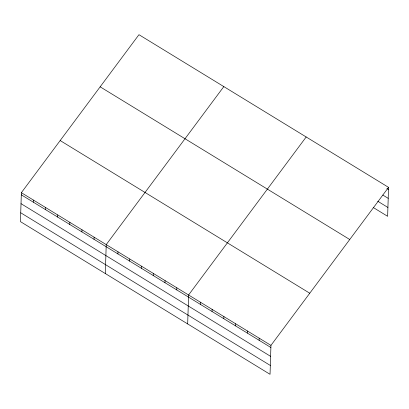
<?xml version="1.0" encoding="UTF-8"?>
<svg xmlns="http://www.w3.org/2000/svg" width="409" height="409" viewBox="0 0 409 409"><rect width="100%" height="100%" fill="white"/><g stroke="black" fill="none" stroke-linecap="round" stroke-linejoin="round"><path stroke-width="0.61" d="M21.36 192.69L20.45 221.637L270.042 374.312L270.952 345.37L388.55 187.363L138.958 34.688L21.36 192.69L270.952 345.37M33.415 202.235L33.482 200.108M45.537 209.648L45.603 207.521M57.664 217.067L57.73 214.94M69.786 224.48L69.852 222.353M81.907 231.898L81.974 229.771M94.034 239.311L94.101 237.184M105.312 273.544L106.222 244.602L223.82 86.601M117.92 253.928L117.986 251.801M129.689 261.126L129.755 258.999M141.453 268.319L141.519 266.193M153.222 275.518L153.288 273.391M164.985 282.716L165.057 280.589M176.754 289.915L176.821 287.788M187.68 323.928L188.59 294.986L306.183 136.979M200.287 304.311L200.354 302.185M212.056 311.505L212.123 309.378M223.82 318.703L223.887 316.576M235.589 325.901L235.656 323.775M247.353 333.1L247.419 330.973M259.122 340.298L259.188 338.171M388.55 187.363L387.64 216.31L373.197 207.475M386.878 188.508L388.484 189.49M382.855 195.067L388.207 198.339M377.758 201.243L387.916 207.46M100.149 86.831L349.741 239.505M60.164 140.548L309.761 293.227M21.294 194.817L270.886 347.497M21.012 203.667L270.61 356.346M20.726 212.787L270.323 365.462"/></g></svg>
